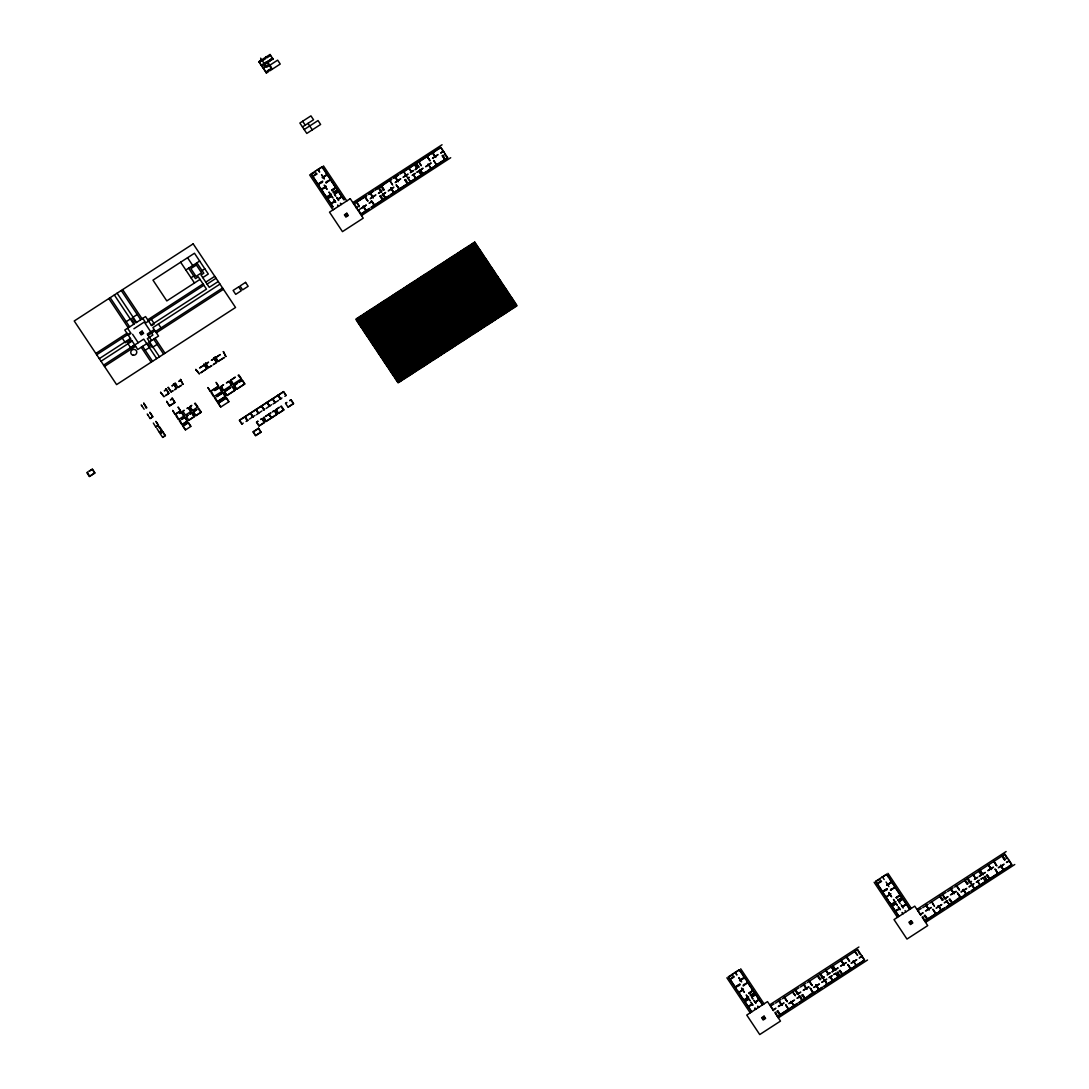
<?xml version="1.0" encoding="UTF-8"?>
<svg xmlns="http://www.w3.org/2000/svg" width="1089" height="1089" viewBox="0 0 1089 1089"><rect width="100%" height="100%" fill="white"/><g stroke="black" fill="none" stroke-linecap="round" stroke-linejoin="round"><path stroke-width="1.5" d="M265.648 62.509L266.329 63.761L265.076 62.917L261.619 65.49L266.397 73.017L268.479 71.67L268.493 69.887L269.854 70.771L280.227 64.047L277.641 60.154L267.268 66.878L266.778 65.857M263.81 69.111L264.504 66.483L266.791 65.721M262.367 64.877L263.797 64.197M266.996 62.005L271.937 69.424C271.787 66.184 264.845 58.125 264.845 64.727M262.326 65.027L262.081 66.524L259.481 62.631L259.808 61.079M265.811 62.767L272.536 58.207M264.014 67.654L265.035 66.116L266.682 65.912M259.645 61.188L260.802 60.222L261.564 61.283L265.716 58.588L265.702 56.791L267.091 57.69L270.548 55.457L270.045 54.45L258.978 61.624L259.481 62.631M263.32 63.911L264.151 65.177L265.022 64.619L264.532 63.502M812.762 992.474L805.179 998.341L802.688 994.611L801.831 995.169L804.825 998.559L802.402 1000.138L800.442 996.067L796.985 998.314L799.68 996.789M266.397 73.017L265.893 72.01L271.352 68.308M272.454 58.452L273.148 59.351L272.618 58.33L261.564 65.517L262.081 66.524M302.47 126.937L313.537 119.763L310.937 115.87L299.87 123.043L306.785 133.43L320.615 124.459L318.029 120.566L304.199 129.537M318.029 169.639L317.226 169.925M312.734 176.554L316.981 174.036L316.45 173.219L312.788 176.282L311.277 174.009L315.579 171.926L315.157 171.272M324.223 170.034L322.004 167.066L318.192 169.53L319.649 172.076L317.92 169.476M325.094 171.327L326.972 174.526L323.174 176.99C317.906 169.353 327.326 183.673 323.379 177.316L327.19 174.853L328.551 176.527M322.997 177.112L322.303 177.548L323.215 177.425M322.412 177.711L327.258 174.58M185.824 270.004L199.655 261.033M317.92 184.354L322.752 181.21L322.181 181.822M329.409 177.82L330.43 179.726L326.128 181.809L326.673 182.625M319.213 186.301L318.192 184.395L322.494 182.312L321.963 181.495L317.988 184.068L313.006 176.609M326.455 182.299L325.87 182.911L330.716 179.767M320.084 187.594L321.446 189.268L325.243 186.804C321.296 180.434 330.729 194.768 325.461 187.131L321.65 189.595L323.542 192.794M325.42 186.695L326.319 186.559L325.638 187.009M321.378 189.54L326.21 186.396M191.011 277.79L193.788 275.993M202.078 270.617L204.841 268.82M126.188 321.691L131.02 318.546L134.478 323.746L124.799 330.021L130.857 339.115L125.317 342.695L122.295 338.148M137.241 314.517L132.409 317.648L135.866 322.848L145.545 316.572L151.602 325.652L154.366 323.869L151.344 319.322M324.399 194.087L326.632 197.055L330.43 194.591L328.987 192.045L330.716 194.645M331.75 190.248L335.902 187.567M330.607 194.482L331.396 194.196L326.564 197.327M200.008 279.397L166.808 300.918L152.977 280.145L194.468 253.247L208.298 274.02L202.772 277.6M337.631 190.153L333.479 192.848L333.043 192.195L337.345 190.112L335.834 187.839L332.186 190.902L331.641 190.085L335.616 187.512L330.648 180.039M327.421 198.634L331.573 195.938L332.866 197.885L331.505 196.211L327.707 198.674L330.947 203.548L334.759 201.084C331.138 195.421 337.93 205.358 334.963 201.411L331.165 203.874L333.043 207.073L311.005 173.968L322.072 166.794L344.11 199.9L341.878 196.918L338.08 199.382C340.571 203.629 334.037 193.543 337.862 199.069L341.674 196.592L338.42 191.732L334.622 194.196L335.643 196.088L334.337 194.141L338.488 191.46M95.846 353.449L126.964 333.261M133.879 328.783L144.252 322.058L152.896 335.044L147.355 338.625L159.47 356.797M147.709 319.812L203.03 283.943M205.794 282.146L214.792 276.32M96.703 354.742L130.585 332.771L127.563 328.225M203.902 285.236L145.803 322.902L142.782 318.369M128.257 335.221L131.02 333.425M207.101 284.093L216.085 278.267M330.879 203.82L335.031 201.138M337.794 199.341L341.946 196.646M99.303 358.635L130.421 338.461M151.167 325.012L206.488 289.13L198.28 276.797L195.516 278.593L188.601 268.207M218.249 281.507L209.251 287.333L201.043 275L203.806 273.216L196.891 262.83M101.032 361.235L132.15 341.061M219.978 284.106L152.896 327.598L158.518 336.038L148.825 342.327L152.283 347.514L157.129 344.369M154.189 329.545L147.274 334.037L151.602 340.53M148.145 335.33L155.06 330.852M352.836 202.595L442.052 144.755M103.618 365.128L134.737 344.954M155.482 331.505L222.564 288M353.707 203.902L366.843 195.38L365.046 196.769L367.973 201.152L364.774 196.714M403.434 171.885L400.044 173.845L440.841 147.396L447.756 157.782L397.281 190.521L399.064 189.118L396.151 184.735L399.35 189.173M409.314 168.074L414.501 164.711L416.869 168.278L415.086 169.666L417.155 168.332L414.569 164.439M418.652 162.016L416.229 163.581L419.238 166.985L418.544 167.434L415.944 163.541M104.49 366.435L135.608 346.248M156.353 332.798L223.436 289.293M367.429 200.335L364.706 197L356.756 202.146L359.234 205.889L356.294 207.795M372.615 196.973C363.917 203.139 382.852 190.398 372.955 196.755M380.919 191.596L378.428 193.434L381.885 191.201L378.877 187.798L381.3 186.233L383.274 190.303L384.131 189.745L381.654 186.001L389.236 180.148L392.326 184.191M397.512 180.828C388.814 186.995 407.749 174.254 397.853 180.611M405.816 175.452C396.764 181.495 413.534 170.646 406.156 175.234L403.774 171.654L408.96 168.291L411.343 171.871C407.136 174.907 417.713 167.883 411.683 171.64M421.021 165.582L418.993 161.798L426.942 156.639L429.665 159.988M434.851 156.612C426.167 162.778 445.102 150.037 435.205 156.394M443.155 151.235L440.664 153.086L443.441 151.289M356.729 208.435L354.401 203.452M359.329 206.76L356.471 202.105M392.693 185.116L389.944 180.624L391.741 179.236L375.147 189.99L378.536 188.029L381.449 192.413L378.604 187.757M443.863 151.943L440.773 147.668L437.383 149.629M358.022 210.381L366.326 205.004L363.835 206.856M420.272 170.034L423.036 168.237L420.545 170.075M434.266 160.941L434.035 161.335M445.17 153.889L444.475 154.339L447.484 157.728L445.061 159.293L443.087 155.223L442.229 155.795L444.707 159.525L436.757 164.684M371.798 201.696L369.089 203.207L372.03 201.302L374.521 205.045L382.47 199.886L379.979 196.143L380.851 195.584L382.811 199.655L385.234 198.089L382.239 194.686L385.697 192.454L383.205 194.291M391.155 189.132C381.259 195.503 400.194 182.748 391.509 188.914M396.695 185.552L399.418 188.901L407.368 183.742L404.877 180.012L405.748 179.44L407.708 183.51L410.131 181.945M407.749 178.378L409.205 177.208L408.103 178.147L410.485 181.713L415.671 178.351L413.289 174.785C408.783 177.398 419.524 170.605 413.629 174.567M428.508 164.915C418.612 171.286 437.547 158.531 428.848 164.698M145.205 350.25L150.037 347.119L147.451 343.212L137.772 349.501L131.715 340.408L127.563 343.103L130.585 347.65L143.734 339.128L156.693 358.594M416.012 178.133L421.198 174.771L418.816 171.204L416.815 172.266L418.884 170.919L421.484 174.825M430.876 168.496L427.705 170.782M360.622 214.288L369.607 208.448L366.217 210.422L363.304 206.039L366.149 210.694M361.48 215.581L450.696 157.728M141.23 404.877L144.143 409.26M175.111 382.906L177.97 387.561L181.591 385.207L178.024 387.289M141.488 405.639L141.761 405.693M144.252 403.842L144.184 404.114M160.845 393.088L161.131 393.129M166.386 389.494L164.303 390.842L166.318 389.767M168.455 388.147L168.741 388.201M173.981 384.567L171.912 385.914L173.927 384.839M175.37 383.668L175.656 383.709M180.91 380.075L178.827 381.422L180.842 380.347M196.115 370.219L196.401 370.26M204.419 364.829L199.573 367.973L204.351 365.101M205.794 363.93L208.571 362.147L206.08 363.985M214.097 358.553L211.334 360.35L214.029 358.826M215.486 357.655L220.318 354.524L215.758 357.709M223.776 352.278L223.721 352.55M147.274 413.97L150.132 418.625L152.896 416.828L149.874 412.282L152.61 416.774L150.2 418.353M147.532 414.732L147.818 414.773M150.296 412.935L150.241 413.207M166.903 402.168L167.175 402.222M172.43 398.588L170.36 399.935L172.361 398.86M153.331 423.049L155.754 427.065L158.518 425.268L155.918 421.375L158.232 425.214L155.809 426.793M156.898 428.413L159.212 432.251L161.975 430.454L159.375 426.561L158.681 427.011L161.689 430.414L159.266 431.979M183.102 411.261L184.204 410.308L182.816 411.206L185.416 415.1L190.943 411.506L188.343 407.613L186.968 408.511L188.288 407.885L190.657 411.465M186.559 416.447L188.343 415.045L186.273 416.393L188.873 420.286L194.4 416.706L191.8 412.813L189.731 414.16L191.746 413.085L194.114 416.651L188.928 420.014M160.355 433.599L162.778 432.034L165.147 435.6L162.724 437.179M356.648 320.534L475.594 243.392M357.505 321.827L476.451 244.698M358.376 323.12L477.322 245.991M359.234 324.427L478.18 247.285M360.105 325.72L479.051 248.591M360.963 327.013L479.909 249.885M361.834 328.32L480.78 251.191M362.691 329.613L481.637 252.485M363.563 330.92L482.509 253.778M364.42 332.213L483.366 255.085M365.291 333.506L484.237 256.378M467.385 268.234L481.215 259.264M366.149 334.813L485.095 257.671M367.02 336.106L485.966 258.978M480.167 263.661L482.944 261.864M367.878 337.399L486.824 260.271M368.749 338.706L487.695 261.578M470.843 273.434L473.606 271.637M369.607 339.999L488.553 262.871M248.156 420.109L246.087 421.457M249.435 419.061L254.962 415.467M278.593 400.384L273.053 403.978M279.859 399.323L281.942 397.975M370.478 341.306L489.424 264.164M371.335 342.599L490.281 265.471M407.735 319.935L412.568 316.79L416.025 321.976L406.347 328.265L412.404 337.345L406.864 340.939L403.842 336.392M418.802 312.747L413.956 315.892L417.414 321.092L427.092 314.803L433.15 323.896L435.913 322.099L432.891 317.552M372.207 343.893L491.153 266.764M474.3 278.621L479.827 275.041L488.035 287.373M488.131 269.65L482.59 273.244L490.812 285.577M373.064 345.199L492.01 268.057M264.069 417.237L263.375 417.686L265.961 421.579L277.028 414.405L274.442 410.512L272.359 411.86L274.374 410.784L276.756 414.351L271.569 417.713L269.187 414.147L270.984 412.758L265.444 416.338M264.178 417.4L266.029 421.307L271.215 417.945L268.847 414.378L265.553 416.502M285.781 403.379L286.883 402.44L285.509 403.338L288.095 407.232L293.635 403.638L291.035 399.745L289.647 400.643L290.967 400.017L293.349 403.597L288.163 406.959M373.935 346.493L492.881 269.364M481.556 277.641L448.355 299.162L434.525 278.389L476.029 251.477L489.859 272.25L484.319 275.844M374.793 347.786L493.739 270.657M375.664 349.093L494.61 271.964M376.522 350.386L495.468 273.257M377.393 351.693L496.339 274.551M378.251 352.986L497.197 275.857M409.804 333.452L416.719 328.973M488.648 282.337L497.632 276.497M379.122 354.279L498.068 277.151M410.676 334.759L417.591 330.266L413.262 323.773M379.979 355.586L498.925 278.444M380.851 356.879L499.797 279.75M381.708 358.172L500.654 281.044M382.579 359.479L501.525 282.35M383.437 360.772L502.383 283.644M384.308 362.079L503.254 284.937M385.166 363.372L504.112 286.244M386.037 364.665L504.983 287.537M386.894 365.972L505.854 288.83M387.766 367.265L506.712 290.137M388.623 368.558L507.583 291.43M389.494 369.865L508.44 292.737M390.352 371.158L509.312 294.03M426.752 348.494L431.598 345.349L428.998 341.456L419.319 347.731L413.262 338.652L406.347 343.13L409.41 347.65M391.223 372.465L510.169 295.323M438.676 342.613L433.844 345.757L430.386 340.558L440.065 334.282L434.443 325.842M392.081 373.758L511.04 296.63M392.952 375.052L511.898 297.923M393.81 376.358L512.769 299.216M394.681 377.652L513.627 300.523M395.538 378.945L514.498 301.816M396.41 380.252L515.356 303.123M397.267 381.545L516.227 304.416M735.279 972.559L734.476 972.845M882.526 877.081L881.736 877.366M882.703 876.972L886.514 874.494L888.733 877.475M729.984 979.474L734.245 976.956L733.7 976.139L730.052 979.202L728.541 976.928L732.843 974.846L732.407 974.192M877.23 883.996L881.491 881.464L880.96 880.661L877.298 883.724L875.787 881.45L880.089 879.354L879.653 878.714M884.159 879.517L882.417 876.917M741.486 972.953L739.254 969.986L735.456 972.45L736.899 974.995L735.17 972.395M742.344 974.247L744.236 977.446L740.425 979.909C735.157 972.273 744.577 986.593 740.643 980.236L744.44 977.772L745.802 979.447M889.604 878.769L891.483 881.967L887.671 884.431M886.051 881.995L888.91 886.65M740.248 980.032L739.567 980.481L740.466 980.345M887.508 884.54L886.814 884.989L887.712 884.867M739.676 980.631L744.508 977.5M886.922 885.153L891.755 882.008M887.889 884.758L891.7 882.294L893.062 883.969M735.17 987.274L740.016 984.129L739.431 984.742M882.43 891.782L887.263 888.651L886.677 889.264M746.673 980.74L747.694 982.646L743.392 984.728L743.923 985.545M893.919 885.262L894.94 887.154L891.129 889.618M736.477 989.22L735.456 987.315L739.758 985.232L739.213 984.415L735.238 987.002L730.27 979.528M883.724 893.729L882.703 891.837L887.004 889.74L886.46 888.937L882.485 891.51L877.516 884.05M890.816 889.141L891.17 890.067M743.705 985.218L743.134 985.831L747.966 982.686M890.965 889.74L890.38 890.353L895.212 887.208M737.335 990.514L738.696 992.188M884.581 895.035L885.942 896.71M738.628 992.46L743.474 989.329M885.888 896.982L890.72 893.838M742.889 989.928L743.365 989.166M890.135 894.45L890.611 893.674M740.792 995.714L738.914 992.515L742.712 990.051C747.98 997.687 738.56 983.367 742.507 989.724M888.039 900.222L886.16 897.023L889.972 894.559C895.226 902.209 885.806 887.875 889.754 894.232M741.663 997.007L743.882 999.974L747.694 997.51L746.237 994.965L747.966 997.565M888.91 901.529L891.129 904.496L894.94 902.032L893.484 899.487L895.212 902.073L895.907 901.624L891.074 904.768M749.001 993.168L753.152 990.486M896.261 897.69L900.399 894.995M896.533 897.744L900.344 895.267L901.855 897.54L898.044 900.004M896.683 898.343L896.152 897.527L900.127 894.954L895.158 887.481M897.731 899.528L897.989 900.29L902.128 897.595M747.857 997.401L748.66 997.116L743.814 1000.246M754.881 993.073L750.729 995.768L750.307 995.115L754.609 993.032L753.084 990.759L749.436 993.821L748.892 993.005L752.88 990.432L747.898 982.959M744.685 1001.553L748.837 998.858L750.13 1000.805L748.769 999.13L744.971 1001.594L748.211 1006.467L752.009 1004.004C748.388 998.341 755.181 1008.278 752.227 1004.33L748.429 1006.794L751.669 1011.667M755.752 994.38L751.601 997.061L752.894 999.008L751.886 997.116L755.684 994.652L758.924 999.525L755.126 1001.989C751.287 996.462 757.835 1006.549 755.344 1002.316L759.142 999.838L762.382 1004.711M891.932 906.062L896.084 903.38L897.377 905.327L896.016 903.652L892.218 906.116L895.457 910.989L899.255 908.525C895.634 902.849 902.427 912.786 899.473 908.839L895.675 911.316L898.915 916.176M902.999 898.888L898.847 901.583L900.14 903.53M899.133 901.638L902.931 899.174L906.171 904.033L902.373 906.497M901.188 904.714L903.176 908.076M748.143 1006.74L752.295 1004.058M755.058 1002.261L759.21 999.566M895.389 911.262L899.541 908.566M902.305 906.783L906.456 904.088M902.59 906.824L906.388 904.36L909.628 909.233M905.068 910.554L905.762 911.969M769.664 1004.875L858.881 947.022M916.911 909.383L1006.127 851.544M770.536 1006.168L773.993 1003.922M807.289 982.564L857.669 949.662L864.584 960.049L823.788 986.511L826.959 984.211L824.21 979.719M917.782 910.69L921.24 908.444M928.264 904.115L922.723 907.709M773.19 1009.789L775.885 1008.264L773.122 1010.061M781.14 1004.63C771.325 1011.068 790.668 998.981 781.494 1004.412M786.68 1001.036L784.638 997.252M795.324 995.441L792.601 992.093M798.087 993.644L800.783 992.12L797.325 994.366L795.365 990.296M806.037 988.485C796.209 994.924 815.566 982.836 806.391 988.268M811.577 984.905L809.535 981.107M835.426 969.428L838.135 967.903L835.358 969.7M843.376 964.269C833.561 970.707 852.918 958.619 843.73 964.051M848.916 960.689L846.888 956.891M857.56 955.08L854.838 951.732M920.436 914.311L923.145 912.786L920.368 914.583M928.386 909.152C918.572 915.577 937.928 903.502 928.74 908.92M933.926 905.558L931.898 901.76M945.334 898.166L948.043 896.642L944.585 898.888L942.611 894.818M953.283 893.007C943.469 899.432 962.826 887.358 953.637 892.776M958.824 889.414L956.795 885.616M975.417 878.66C971.211 881.695 981.788 874.671 975.758 878.428L973.389 874.862M980.944 875.066L979.161 876.468L981.23 875.12L978.643 871.227M982.673 873.95L985.382 872.425L982.618 874.222M990.636 868.791C980.808 875.216 1000.165 863.141 990.976 868.559M996.163 865.197L994.134 861.413M860.256 953.556L859.575 954.005L857.601 949.935M1007.516 858.078L1006.821 858.527L1004.848 854.457M934.471 906.375L931.612 901.719M945.701 899.078L942.679 894.545M810.556 988.581L813.401 993.236L810.447 988.635M861.562 955.502L864.298 959.994L861.127 962.295M971.456 884.241L974.206 888.733L971.034 891.02L1011.831 864.571L1004.916 854.184L954.536 887.072M1008.809 860.024L1011.558 864.516L1008.373 866.803M785.741 1005.596L786.204 1005.528M810.815 989.343L811.101 989.384M861.984 956.156L859.221 957.952L861.93 956.428M1009.244 860.678L1006.467 862.461L1009.176 860.95M791.39 1002.166C782.201 1007.597 801.558 995.509 791.73 1001.948M816.287 986.021C807.099 991.453 826.456 979.365 816.627 985.804M824.577 980.644C815.362 986.443 832.091 975.581 824.931 980.427L827.3 983.993L832.486 980.631L830.117 977.051C825.612 979.664 836.352 972.872 830.458 976.833L832.84 980.399L838.026 977.037L835.644 973.471L833.63 974.546L835.712 973.198L838.299 977.092M848.44 965.167L850.468 968.965L842.518 974.124L840.027 970.394L839.17 970.952L842.178 974.356L839.755 975.921L837.89 972.014L837.101 972.3L839.687 976.193M853.626 961.805C844.438 967.236 863.795 955.148 853.967 961.587M933.45 910.05L935.478 913.848L927.529 919.007L925.037 915.264L924.18 915.835L927.188 919.225L924.765 920.79L922.791 916.72L922.097 917.169L927.719 925.609L906.974 939.072L894.015 919.592L914.76 906.143L920.804 915.223L918.068 910.731M938.636 906.688C929.448 912.119 948.805 900.031 938.977 906.456M946.94 901.311L944.231 902.822L947.28 901.079M958.347 893.906L960.661 897.758L957.272 892.504M963.534 890.543C954.345 895.975 973.702 883.887 963.874 890.326M971.824 885.166C962.608 890.952 979.338 880.089 972.178 884.935L974.56 888.501L979.746 885.139M977.364 881.573C972.858 884.186 983.598 877.394 977.704 881.355L980.086 884.921L985.273 881.559M982.891 877.993L980.89 879.054L982.959 877.707L985.559 881.614M995.686 869.689L997.715 873.487L989.765 878.646L987.287 874.916L986.416 875.474L989.425 878.864L987.002 880.443L985.041 876.373L984.347 876.822L986.933 880.715M1000.873 866.327C991.684 871.758 1011.041 859.67 1001.227 866.109M788.232 1009.326L780.282 1014.485L777.791 1010.755L776.933 1011.313L779.928 1014.703L777.505 1016.282L775.545 1012.212L774.851 1012.661L780.473 1021.101L759.727 1034.55L746.755 1015.071L767.5 1001.621L773.558 1010.715L770.808 1006.222M793.758 1005.746C784.162 1012.253 805.928 997.987 794.112 1005.515L790.845 1001.363L794.044 1005.787M856.008 965.385L854.212 966.773M949.662 904.646L952.072 903.08L949.077 899.691L949.935 899.119L952.426 902.863L960.022 896.996L957.53 893.266L960.716 897.472L962.73 896.41L946.137 907.164L949.309 904.877L946.395 900.494L949.594 904.932M777.451 1016.554L790.587 1008.033L788.572 1009.108L785.659 1004.725L788.518 1009.38M924.697 921.076L937.833 912.555L935.832 913.617L932.905 909.233L935.764 913.889M778.308 1017.847L867.525 960.008M925.555 922.369L1014.771 864.516M268.724 64.591L263.375 68.226M270.126 54.586L273.148 59.351M261.741 59.827L262.258 60.834M1002.438 856.022L1005.433 859.425L1004.575 859.983L1002.084 856.253M1002.152 855.981L1004.739 859.874M1006.998 867.702L1003.595 869.675L1000.682 865.292L1003.255 869.893L1001.458 871.295M1000.505 865.401L1003.541 869.948M993.849 861.358L996.884 865.905L993.781 861.63M1000.07 872.194L998.069 873.255L994.978 868.995L998 873.541M988.594 864.993L991.521 869.376L988.254 865.224M988.322 864.938L991.344 869.485M987.11 875.025L989.697 878.918M980.304 870.37L983.04 874.862L980.018 870.329M973.103 874.807L975.703 878.7M977.432 881.3L980.018 885.194M967.849 878.442L970.231 882.022L971.551 881.396L969.469 882.743L967.508 878.673M967.577 878.401L974.492 888.787M965.085 880.239L968.094 883.642L967.223 884.2L964.745 880.47M964.813 880.184L967.4 884.091M963.166 889.618L966.188 894.164M956.51 885.575L959.532 890.121L956.441 885.847M953.052 887.807L947.621 891.564M951.255 889.209L954.168 893.593L950.915 889.427M950.969 889.155L954.005 893.701M946.137 892.299L929.638 903.217M949.771 899.242L952.358 903.135M940.188 896.383L943.197 899.786L942.325 900.344L939.848 896.615M939.916 896.329L942.502 900.222M442.393 155.673L444.993 159.566M435.995 150.527L432.823 152.828L435.736 157.211L432.483 153.045L430.468 154.121M938.269 905.762L941.291 910.309M432.537 152.773L435.573 157.32M436.689 164.956L433.667 160.41L436.417 164.902L434.62 166.304M429.08 155.019L427.296 156.408L430.032 160.9L427.011 156.367M926.358 905.354L929.271 909.737L926.018 905.572M926.086 905.299L929.108 909.846M433.231 167.202L431.23 168.264L427.963 164.112L431.162 168.536M924.874 915.386L927.46 919.279M426.316 171.681L422.927 173.641L419.837 169.38L422.859 173.927M473.347 242.997L515.696 306.608M418.707 161.744L421.307 165.637M471.959 243.895L514.321 307.506M470.571 244.794L512.933 308.405M887.957 873.324L911.302 908.376M469.196 245.692L511.558 309.303M478.439 261.061L485.354 271.447M909.914 909.274L886.569 874.222L875.502 881.396L898.847 916.448M467.807 246.577L510.169 310.202M466.432 247.475L508.781 311.1M470.489 255.071L475.675 262.857M465.044 248.374L507.406 311.998M463.655 249.272L506.017 312.883M409.028 168.019L411.628 171.912M413.357 174.512L415.944 178.405M462.281 250.171L504.643 313.782M902.999 913.766L902.128 912.459L902.713 913.712M460.892 251.069L503.254 314.68M470.149 266.451L477.064 276.837M459.517 251.967L501.866 315.579M458.129 252.866L500.491 316.477M403.502 171.613L410.417 181.999M462.185 260.448L476.029 281.221M456.74 253.751L499.102 317.375M874.127 882.294L897.472 917.346M455.365 254.649L497.727 318.274M405.054 179.889L407.654 183.782M453.977 255.547L496.339 319.172M452.602 256.446L494.951 320.057M451.214 257.344L493.576 320.956M449.825 258.243L492.187 321.854M395.198 176.99L398.22 181.536M448.45 259.141L490.812 322.752M447.062 260.04L489.424 323.651M445.687 260.938L488.035 324.549M444.298 261.823L486.66 325.448M442.91 262.721L485.272 326.346M441.535 263.62L483.897 327.245M390.788 188.206L393.81 192.753M440.147 264.518L482.509 328.129M438.772 265.417L481.12 329.028M437.383 266.315L479.745 329.926M435.995 267.213L478.357 330.825M381.368 185.96L383.968 189.854M434.62 268.112L476.968 331.723M433.231 269.01L475.594 332.621M385.52 198.144L382.661 193.488L385.588 197.858L388.977 195.897L370.995 207.55L374.167 205.263L371.254 200.88L374.453 205.317M431.843 269.895L474.205 333.52M430.468 270.793L472.83 334.418M380.156 196.034L382.756 199.927M429.08 271.692L471.442 335.317M427.705 272.59L470.053 336.202M426.316 273.489L468.678 337.1M424.928 274.387L467.29 337.998M370.301 193.134L373.323 197.681M423.553 275.286L465.915 338.897M422.164 276.184L464.527 339.795M420.79 277.082L463.138 340.694M419.401 277.967L461.763 341.592M418.013 278.866L460.375 342.49M416.638 279.764L459 343.389M415.249 280.663L457.611 344.274M413.874 281.561L456.223 345.172M307.996 123.356L312.325 129.85M439.97 322.262L442.57 326.156M412.486 282.459L454.848 346.071M361.48 208.149L363.495 207.073L365.877 210.64L364.08 212.042M411.098 283.358L453.46 346.969M260.625 58.18L266.533 67.055M302.633 121.26L305.233 125.153M854.906 951.459L857.492 955.352M362.691 212.94L360.69 214.002L358.717 209.932M409.723 284.256L452.085 347.867M408.334 285.141L450.696 348.766M859.738 963.193L856.349 965.153L853.082 961.002L856.281 965.426M265.893 72.01L259.032 61.705M406.959 286.039L449.308 349.664M405.571 286.938L447.933 350.563M424.329 316.6L427.786 321.8M434.266 331.532L437.302 336.079M323.447 165.896L346.792 200.948M404.182 287.836L446.544 351.461M402.807 288.735L445.17 352.346M846.602 956.836L849.624 961.383L846.534 957.108M401.419 289.633L443.781 353.244M852.823 967.672L850.822 968.747L847.732 964.473L850.754 969.019M400.044 290.532L442.393 354.143M341.32 204.256L340.394 203.235L341.252 204.528M398.656 291.43L441.018 355.041M397.267 292.328L439.629 355.94M841.348 960.471L844.274 964.854L841.007 960.702M841.076 960.43L844.098 964.977M338.488 206.325L337.631 205.031L338.216 206.27M395.892 293.213L438.254 356.838M394.504 294.112L436.866 357.737M393.115 295.01L435.477 358.635M334.405 208.748L334.337 209.02M391.741 295.909L434.103 359.52M839.864 970.503L842.45 974.396M309.616 174.853L332.962 209.918M390.352 296.807L432.714 360.418M388.977 297.705L431.326 361.317M833.058 965.861L835.794 970.353L832.772 965.807M387.589 298.604L429.951 362.215M831.383 966.705L833.983 970.598L831.901 971.946L833.698 970.544L831.329 966.978M386.2 299.502L428.562 363.113M384.825 300.401L427.187 364.012M383.437 301.285L425.799 364.91M382.062 302.184L424.411 365.809M826.143 970.34L828.511 973.906C834.542 970.149 823.951 977.173 828.171 974.138L825.789 970.571M825.857 970.285L828.443 974.192M830.172 976.779L832.772 980.672M380.674 303.082L423.036 366.707M379.285 303.981L421.647 367.592M377.91 304.879L420.272 368.49M376.522 305.778L418.884 369.389M820.602 973.934L822.985 977.5L824.305 976.874L822.222 978.221L820.262 974.151M820.33 973.879L827.245 984.265M375.147 306.676L417.495 370.287M373.758 307.574L416.121 371.186M817.839 975.717L820.847 979.12L819.976 979.678L817.499 975.948M817.553 975.676L820.153 979.569M372.37 308.473L414.732 372.084M370.995 309.358L413.357 372.983M369.607 310.256L411.969 373.881M368.232 311.155L410.58 374.779M815.92 985.109L818.942 989.642M366.843 312.053L409.205 375.664M365.455 312.951L407.817 376.563M809.263 981.053L812.285 985.599L809.195 981.325M364.08 313.85L406.442 377.461M362.691 314.748L405.054 378.359M810.025 987.982L813.469 992.964L815.484 991.888L798.89 1002.656L802.062 1000.355L799.149 995.972L802.348 1000.41M361.317 315.647L403.665 379.258M805.806 983.299L800.374 987.042M359.928 316.545L402.29 380.156M804.009 984.687L806.922 989.071L803.655 984.919M803.723 984.647L806.758 989.18M358.54 317.43L400.902 381.055M357.165 318.328L399.527 381.953M798.89 987.777L782.392 998.708M802.511 994.72L805.111 998.613M795.705 990.078L798.455 994.57L795.433 990.024M792.656 991.82L795.256 995.714M784.366 997.197L787.388 1001.744L784.298 997.47M780.908 999.443L775.477 1003.187M779.111 1000.832L782.025 1005.215L778.771 1001.063M778.826 1000.791L781.861 1005.324M777.614 1010.864L780.214 1014.757M740.711 968.815L764.042 1003.867M762.668 1004.766L739.322 969.714L728.255 976.887L751.601 1011.94M758.584 1007.175L757.645 1006.154L758.516 1007.448M755.752 1009.244L754.881 1007.951L755.467 1009.19M726.88 977.786L750.212 1012.838M285.917 395.402L283.535 391.836L278.348 395.198L280.731 398.765M284.814 396.342L286.189 395.457L283.603 391.55L239.335 420.259L241.935 424.152L243.215 423.09M187.553 257.725L192.739 265.512M278.063 395.144L280.663 399.037M280.377 398.982L278.008 395.416L272.822 398.778L275.19 402.358M272.536 398.737L275.136 402.631M274.85 402.576L272.468 399.01L267.281 402.372L269.664 405.938M180.638 262.204L194.468 282.977M271.569 404.7L266.138 408.457M267.009 402.317L269.596 406.211M269.31 406.17L266.941 402.59L261.755 405.952L264.123 409.532M268.901 414.092L271.501 417.999M264.654 409.192L263.375 410.254M261.469 405.911L264.069 409.804M263.783 409.75L261.401 406.183L256.214 409.546L258.597 413.112M241.145 378.727L238.137 375.324L238.831 374.875L241.431 378.781L233.128 384.158L230.528 380.265L235.374 377.121L230.814 380.306L233.196 383.886M261.877 410.989L256.46 414.732M255.942 409.491L258.529 413.384M258.256 413.344L255.874 409.763L250.688 413.126L253.07 416.706M250.402 413.085L253.002 416.978M231.467 385.002L229.085 381.436L226.389 382.947L229.153 381.164L231.739 385.057L223.449 390.434L220.849 386.541L223.613 384.744L221.135 386.595L223.504 390.161M252.716 416.924L250.347 413.357L245.161 416.719L247.53 420.286M244.875 416.665L247.462 420.558M247.189 420.517L244.807 416.937L239.621 420.313L242.003 423.88M221.775 391.278L219.406 387.711L214.628 390.57L219.474 387.439L222.061 391.332L213.757 396.709L211.171 392.816L211.865 392.367L213.825 396.437M228.69 401.664L226.321 398.098L218.372 403.257L220.74 406.823M158.422 324.018L161.022 327.912M122.635 289.606L142.087 318.805M155.06 338.284L164.997 353.217M121.26 290.491L140.699 319.703M153.672 339.183L163.609 354.116M197.572 406.973L194.577 403.583L195.258 403.134L197.858 407.027L192.331 410.621L189.731 406.714L191.8 405.38L190.017 406.769L192.385 410.335M117.108 293.186L136.561 322.398M114.345 294.983L133.784 324.195M110.193 297.678L129.645 326.877M142.605 346.356L152.555 361.289M108.805 298.563L128.257 327.775M132.586 334.269L138.194 342.708M141.23 347.255L151.167 362.188M183.742 415.944L181.373 412.377L179.358 413.452L181.427 412.105L184.027 415.998L178.487 419.578L175.901 415.685L176.595 415.236L178.555 419.306M190.657 426.33L188.288 422.763L183.102 426.126L185.47 429.692M271.352 59.174L271.665 60.303L271.147 59.31M269.963 60.072L270.276 61.202L269.759 60.208M268.588 60.97L268.888 62.1L268.384 61.107M193.175 243.854L74.229 320.996L116.591 384.608L235.537 307.479L193.175 243.854M196.374 265.022L190.847 268.602L196.034 276.402L201.56 272.808L196.374 265.022M142.115 331.11L139.691 332.676L141.202 334.949L143.625 333.384L142.115 331.11M141.91 331.941L140.535 332.826L141.393 334.132L142.782 333.234L141.91 331.941M350.25 198.702L329.504 212.151L342.463 231.63L363.209 218.181L350.25 198.702M373.758 190.888L368.232 194.482L370.233 193.406L373.159 197.79L370.587 193.189L373.758 190.888M398.656 174.744L393.129 178.337L395.13 177.262L398.057 181.645L395.484 177.044L398.656 174.744M346.806 213.24L344.396 214.819L345.907 217.092L348.33 215.513L346.806 213.24M346.615 214.07L345.24 214.969L346.098 216.262L347.486 215.363L346.615 214.07M238.654 286.87L233.114 290.45L235.714 294.357L241.241 290.763L238.654 286.87M245.57 282.378L240.029 285.971L242.629 289.865L248.156 286.284L245.57 282.378M390.965 188.098L393.537 192.712C381.803 200.458 403.869 186.287 393.878 192.481L390.965 188.098M143.816 403.202L146.157 408.184L146.838 407.735L143.816 403.202M160.587 392.326L163.963 396.641L160.587 392.326M165.95 388.841L168.7 393.347L165.337 395.743L168.972 393.388L165.95 388.841M168.196 387.385L171.055 392.04L173.124 390.706L171.109 391.768L168.196 387.385M173.559 383.913L176.295 388.405L174.512 389.808L176.581 388.46L173.559 383.913M180.475 379.435L182.979 384.308L180.475 379.435M195.857 369.457L199.233 373.772L195.857 369.457M203.983 364.189L206.733 368.681L200.607 372.874L207.005 368.722L203.983 364.189M205.535 363.168L208.394 367.823L211.851 365.591L208.462 367.551L205.535 363.168M213.662 357.9L216.412 362.392L213.24 364.692L216.697 362.446L213.662 357.9M215.227 356.893L218.072 361.548L224.47 357.41L218.14 361.276L215.227 356.893M223.354 351.624L225.859 356.511L223.354 351.624M166.644 401.405L169.489 406.061L175.03 402.481L171.994 397.934L174.744 402.426L169.557 405.789L166.644 401.405M172.688 410.499L175.111 414.501L180.638 410.921L178.052 407.027L180.366 410.866L175.179 414.228L172.688 410.499M207.958 387.63L210.381 391.632L218.685 386.255L216.085 382.362L218.399 386.2L210.449 391.359L207.958 387.63M87.528 472.231L86.834 472.68L89.434 476.574L94.961 472.98L92.374 469.087L88.917 471.333L92.306 469.359L94.689 472.939L89.489 476.301L87.528 472.231M180.053 420.436L179.358 420.885L181.958 424.778L187.485 421.184L184.885 417.291L181.427 419.537L184.831 417.563L187.199 421.144L182.013 424.506L180.053 420.436M196.646 409.668L193.189 411.914L195.789 415.807L201.315 412.214L198.715 408.321L198.035 408.77L201.029 412.173L195.843 415.535L193.474 411.969L196.646 409.668M215.323 397.567L214.628 398.016L217.215 401.909L225.518 396.519L222.932 392.625L216.697 396.668L222.864 392.898L225.232 396.478L217.283 401.637L215.323 397.567M230.528 387.698L224.307 391.727L226.907 395.634L235.197 390.243L232.61 386.35L231.916 386.799L234.925 390.202L226.961 395.348L224.593 391.781L230.528 387.698M237.443 383.219L233.985 385.452L236.585 389.345L244.889 383.968L242.289 380.075L238.831 382.321L242.221 380.347L244.603 383.913L236.653 389.072L234.271 385.506L237.443 383.219M162.833 431.761L160.069 433.558L162.669 437.451L165.433 435.654L162.833 431.761M188.343 422.491L182.816 426.071L185.416 429.964L190.943 426.384L188.343 422.491M226.389 397.825L218.086 403.202L220.672 407.095L228.976 401.718L226.389 397.825M474.722 242.098L355.776 319.227L398.138 382.852L517.084 305.71L474.722 242.098M257.834 421.266L256.46 422.164L259.046 426.058L264.586 422.478L261.986 418.584L260.611 419.483L261.932 418.857L264.3 422.423L259.114 425.785L256.745 422.219L257.834 421.266M279.274 407.368L275.816 409.614L278.416 413.507L283.943 409.927L281.357 406.02L280.663 406.469L283.671 409.872L278.485 413.235L276.102 409.668L279.274 407.368M258.529 428.263L253.002 431.843L255.588 435.736L261.129 432.156L258.529 428.263M258.474 428.535L253.288 431.897L255.656 435.464L260.843 432.102L258.474 428.535M423.662 329.354L421.239 330.92L422.75 333.193L425.173 331.628L423.662 329.354M423.471 330.171L422.083 331.07L422.94 332.363L424.329 331.478L423.471 330.171M764.07 1016.16L761.647 1017.739L763.158 1020.012L765.581 1018.433L764.07 1016.16M911.316 920.681L908.893 922.247L910.418 924.52L912.827 922.955L911.316 920.681M763.879 1016.99L762.491 1017.888L763.362 1019.181L764.737 1018.283L763.879 1016.99M911.125 921.512L909.737 922.397L910.608 923.703L911.983 922.805L911.125 921.512M816.083 984.987L818.656 989.602C809.059 996.108 830.825 981.842 819.01 989.37L816.083 984.987M938.446 905.653L941.019 910.254C931.408 916.775 953.188 902.509 941.359 910.036L938.446 905.653M963.343 889.509L965.902 894.11C956.305 900.63 978.085 886.364 966.256 893.892L963.343 889.509M133.321 355.232A3.063 2.899 -27.1 0 0 136.588 351.121A3.063 2.899 -27.1 0 0 131.401 350.604A3.063 2.899 -27.1 0 0 133.321 355.232M414.991 353.489A3.063 2.899 -27.1 0 0 418.094 349.256A3.063 2.899 -27.1 0 0 412.867 348.943A3.063 2.899 -27.1 0 0 414.991 353.489"/></g></svg>
